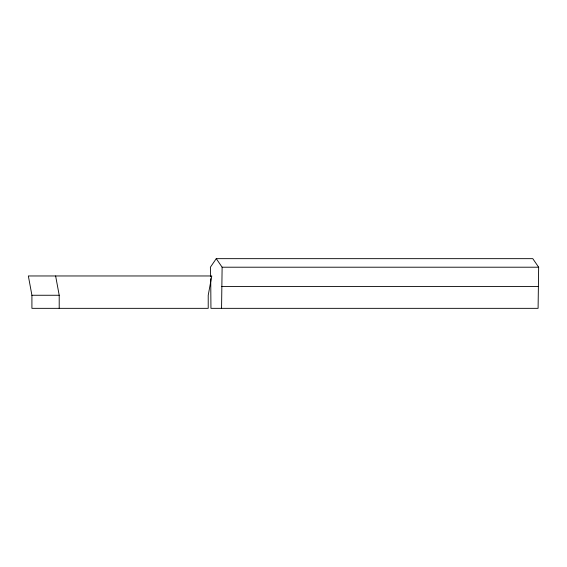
<?xml version="1.0" encoding="UTF-8"?>
<svg xmlns="http://www.w3.org/2000/svg" width="567" height="567" viewBox="0 0 567 567"><rect width="100%" height="100%" fill="white"/><g stroke="black" fill="none" stroke-linecap="round" stroke-linejoin="round"><path stroke-width="0.85" d="M221.562 308.342L222.122 267.206L216.254 258.658L210.385 267.206L210.669 276.845M210.718 278.603L210.945 308.342L538.09 308.342L538.65 267.206L532.782 258.658L216.254 258.658M222.122 267.206L538.65 267.206M221.562 286.491L538.09 286.491M31.915 295.258L31.915 308.342L208.217 308.342L208.217 295.258L211.782 275.966L28.35 275.966L31.915 295.258L59.202 295.258L59.202 308.342M55.63 275.966L59.202 295.258"/></g></svg>
